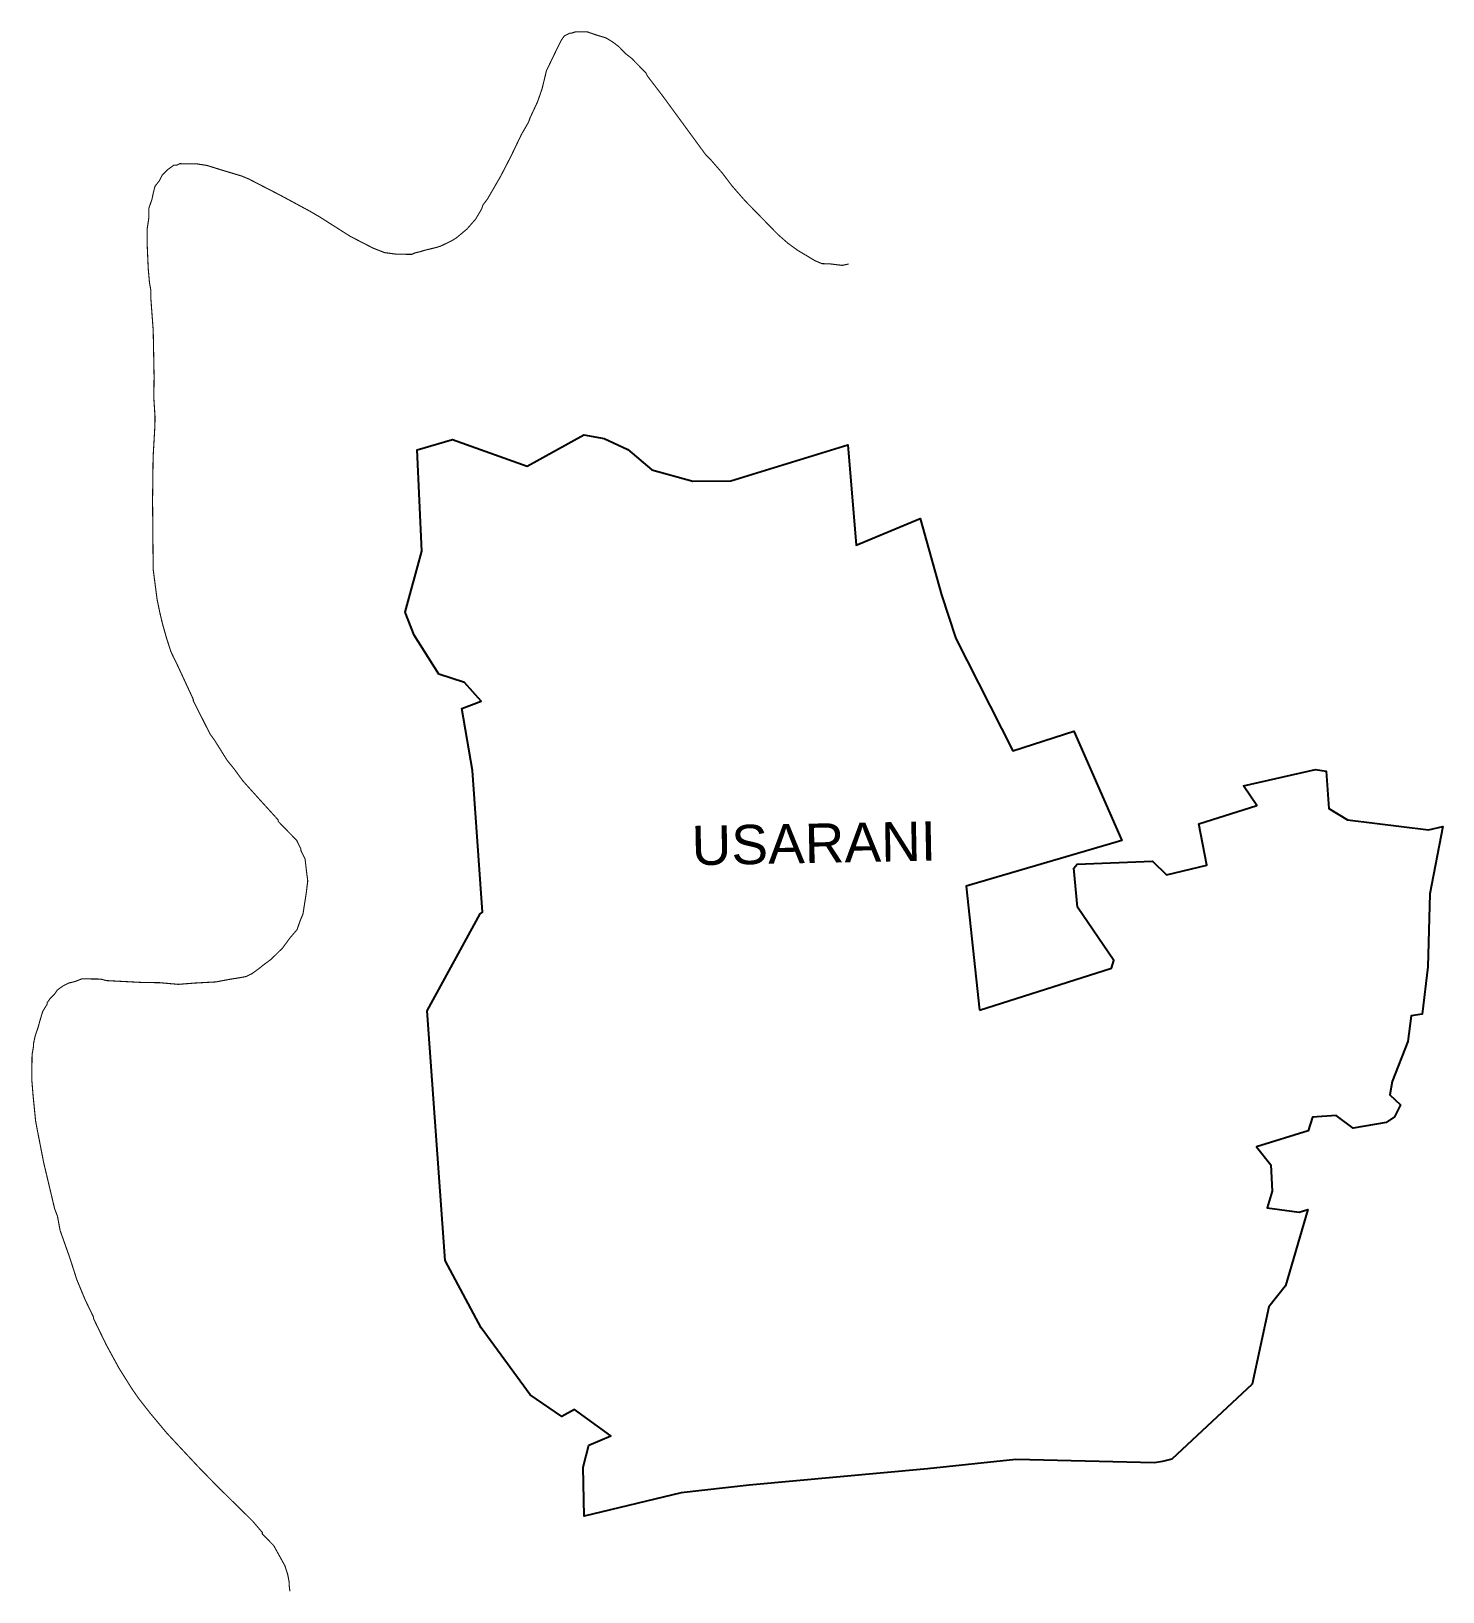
# Model space of a CAD drawing. Header units: metres. Extents: x 259385 to 263283, y 2164792 to 2169103.
import ezdxf

# ---------------------------------------------------------------- set-up
doc = ezdxf.new("R2010")
doc.units = ezdxf.units.M
for name, color, linetype in [('LOW TIDE LINE', 5, 'Continuous'), ('village', 3, 'Continuous'), ('VILLAGE NAME', 250, 'Continuous')]:
    doc.layers.add(name, color=color, linetype=linetype)
doc.styles.get("Standard").update_dxf_attribs({"font": 'simplex.shx'})

msp = doc.modelspace()

# ---------------------------------------------------------------- linework, layer by layer
at = {"layer": 'LOW TIDE LINE', "lineweight": 18, "const_width": 3}
msp.add_lwpolyline([(260099.1, 2164793.3), (260096.7, 2164811.6), (260096.8, 2164819.5), (260093, 2164839.5), (260085.4, 2164863.4), (260054.3, 2164919.5), (260022.8, 2164951.7), (260022.9, 2164955.7), (259995.4, 2164987.8), (259897.2, 2165084.5), (259869.7, 2165112.7), (259846.2, 2165136.8), (259759.8, 2165229.3), (259712.8, 2165285.6), (259697.1, 2165305.7), (259681.4, 2165325.7), (259661.9, 2165353.8), (259626.8, 2165409.9), (259591.8, 2165474), (259556.9, 2165546), (259556.9, 2165550), (259533.7, 2165598), (259510.5, 2165654), (259491.3, 2165713.9), (259464.4, 2165789.8), (259457, 2165829.6), (259449.3, 2165849.6), (259419, 2165977.2), (259400.3, 2166072.9), (259396.6, 2166092.9), (259389.5, 2166164.5), (259386, 2166208.3), (259386.9, 2166275.9), (259391.1, 2166299.7), (259391.2, 2166307.7), (259395.5, 2166327.5), (259399.6, 2166339.4), (259403.7, 2166351.3), (259407.9, 2166367.1), (259416.2, 2166394.9), (259428.3, 2166414.6), (259428.4, 2166418.6), (259436.5, 2166430.4), (259448.5, 2166442.2), (259456.6, 2166454), (259472.7, 2166465.8), (259488.7, 2166473.5), (259504.6, 2166477.3), (259524.6, 2166485), (259576.3, 2166484.4), (259592.2, 2166480.2), (259691.5, 2166475), (259739.2, 2166474.4), (259790.9, 2166469.8), (259834.7, 2166473.3), (259894.3, 2166476.5), (259934.2, 2166484), (259958.1, 2166487.7), (259978, 2166491.4), (259994, 2166499.2), (260010.1, 2166510.9), (260030.2, 2166526.6), (260046.2, 2166538.3), (260078.4, 2166569.7), (260098.6, 2166597.3), (260118.8, 2166620.9), (260127, 2166644.7), (260135.2, 2166664.5), (260139.5, 2166692.3), (260143.9, 2166720.1), (260148.3, 2166755.8), (260144.6, 2166783.7), (260141.1, 2166815.6), (260129.4, 2166839.6), (260129.5, 2166843.5), (260117.8, 2166867.5), (260066.8, 2166919.9), (260066.8, 2166923.8), (260011.9, 2166984.2), (259968.7, 2167032.4), (259945.3, 2167064.5), (259925.7, 2167088.6), (259890.6, 2167144.7), (259878.8, 2167160.8), (259832.3, 2167252.8), (259832.3, 2167256.8), (259789.7, 2167348.8), (259770.3, 2167388.8), (259758.8, 2167424.8), (259747.4, 2167464.7), (259739.8, 2167496.6), (259732.3, 2167532.5), (259721.4, 2167616.1), (259719.7, 2167807), (259721.2, 2167926.3), (259726.2, 2168013.8), (259726.5, 2168037.6), (259723.2, 2168089.4), (259723.9, 2168149), (259721.5, 2168276.3), (259714.7, 2168367.9), (259714.9, 2168387.8), (259711.2, 2168407.7), (259707.7, 2168447.5), (259704.6, 2168519.1), (259705.1, 2168558.9), (259709.4, 2168586.7), (259709.7, 2168614.5), (259718, 2168638.3), (259722.2, 2168658.1), (259726.3, 2168674), (259738.5, 2168689.8), (259746.6, 2168705.6), (259762.7, 2168721.3), (259778.8, 2168733), (259786.7, 2168732.9), (259794.7, 2168736.8), (259842.4, 2168736.2), (259870.2, 2168731.9), (259909.8, 2168719.5), (259965.3, 2168702.9), (259985.1, 2168694.7), (260072, 2168649.9), (260155, 2168605.1), (260182.6, 2168588.9), (260265.5, 2168536.2), (260328.7, 2168503.6), (260360.4, 2168491.2), (260392.1, 2168486.9), (260435.9, 2168486.3), (260443.9, 2168490.2), (260459.8, 2168494), (260471.8, 2168497.8), (260503.7, 2168505.4), (260515.7, 2168509.2), (260539.7, 2168520.9), (260547.7, 2168524.8), (260559.7, 2168532.6), (260587.8, 2168556.1), (260612, 2168583.6), (260628.3, 2168611.3), (260632.4, 2168623.1), (260644.5, 2168638.9), (260681.1, 2168702.1), (260709.6, 2168757.4), (260738.1, 2168816.7), (260758.5, 2168852.3), (260762.6, 2168864.2), (260783, 2168907.7), (260795.4, 2168943.3), (260807.9, 2168994.9), (260812, 2169002.8), (260840.6, 2169062.1), (260848.7, 2169077.9), (260856.8, 2169089.7), (260872.8, 2169097.5), (260876.8, 2169097.4), (260888.7, 2169101.3), (260920.6, 2169100.9), (260944.3, 2169092.6), (260972, 2169084.3), (260991.8, 2169072.2), (261007.5, 2169060), (261027.2, 2169039.9), (261042.9, 2169027.8), (261082.2, 2168987.5), (261086.1, 2168979.5), (261129.1, 2168923.3), (261246.5, 2168762.8), (261262.2, 2168746.7), (261293.6, 2168710.5), (261321, 2168674.4), (261356.3, 2168634.2), (261387.7, 2168602), (261419.1, 2168569.8), (261446.6, 2168541.6), (261474.1, 2168517.4), (261501.7, 2168497.2), (261529.3, 2168480.9), (261549.1, 2168468.8), (261568.9, 2168460.6), (261588.7, 2168460.3), (261624.5, 2168455.9), (261642.4, 2168459.7)], dxfattribs=at)
at = {"layer": 'village', "color": 3}
msp.add_polyline3d([(262003.5, 2166398.9, 0), (262368.2, 2166514.2, 0), (262374.4, 2166535.5, 0), (262274.6, 2166682.6, 0), (262264.4, 2166790.6, 0), (262273.6, 2166801.9, 0), (262481.8, 2166810, 0), (262520, 2166772, 0), (262631.9, 2166798.8, 0), (262609.7, 2166913.3, 0), (262770.1, 2166963.9, 0), (262732.6, 2167018.5, 0), (262931.7, 2167063.5, 0), (262961.2, 2167058.9, 0), (262968.6, 2166955.8, 0), (263019.8, 2166924.1, 0), (263243.9, 2166896.5, 0), (263283.2, 2166906.1, 0), (263247.7, 2166720, 0), (263241.8, 2166518.5, 0), (263226.2, 2166387.8, 0), (263195.6, 2166382.6, 0), (263186.7, 2166312.4, 0), (263143, 2166201.3, 0), (263137.4, 2166164.8, 0), (263166.1, 2166137, 0), (263149.8, 2166104, 0), (263127.1, 2166088.5, 0), (263035.8, 2166072.1, 0), (262988.9, 2166107.1, 0), (262923.2, 2166103.3, 0), (262911.5, 2166064.8, 0), (262769.1, 2166020.7, 0), (262808.5, 2165971.3, 0), (262811.7, 2165898.6, 0), (262797.8, 2165852.8, 0), (262886.8, 2165840.9, 0), (262910.4, 2165847.9, 0), (262848.5, 2165636.7, 0), (262802.5, 2165578.8, 0), (262756.6, 2165365.2, 0), (262535.1, 2165158.2, 0), (262508.8, 2165151.3, 0), (262487.4, 2165148.3, 0), (262103.8, 2165157.2, 0), (261860.1, 2165131.1, 0), (261367.7, 2165086.8, 0), (261180.1, 2165064.9, 0), (260911.8, 2165000.3, 0), (260909.2, 2165136.5, 0), (260925, 2165196.9, 0), (260985.1, 2165222.4, 0), (260884.8, 2165295.4, 0), (260850.5, 2165276, 0), (260762.6, 2165336.1, 0), (260626.9, 2165520.9, 0), (260528.3, 2165707.4, 0), (260478, 2166396.9, 0), (260624.7, 2166664.6, 0), (260630.9, 2166668.8, 0), (260603.3, 2167060.1, 0), (260574.3, 2167232.1, 0), (260627.6, 2167252.4, 0), (260581.6, 2167304.1, 0), (260509.9, 2167326.6, 0), (260441.9, 2167434.4, 0), (260417.5, 2167497.6, 0), (260463.6, 2167666, 0), (260450.4, 2167946.8, 0), (260548.2, 2167975, 0), (260754.3, 2167901.6, 0), (260911, 2167987.5, 0), (260966.7, 2167977.3, 0), (261032.3, 2167947, 0), (261098.5, 2167891.1, 0), (261212.3, 2167860, 0), (261316.6, 2167860.7, 0), (261640.4, 2167960.1, 0), (261663.2, 2167683.1, 0), (261839.8, 2167756.3, 0), (261898.7, 2167545.8, 0), (261938.2, 2167425.5, 0), (262095.7, 2167114.6, 0), (262264.1, 2167169.3, 0), (262396.7, 2166867, 0), (261966.6, 2166740.9, 0)], close=True, dxfattribs=at)

# ---------------------------------------------------------------- texts
at = {"layer": 'VILLAGE NAME', "insert": (261207.4, 2166907.4), "char_height": 108.748, "attachment_point": 1, "rotation": 1.1028}
msp.add_mtext_dynamic_manual_height_columns('{\\fArial|b0|i0|c0|p34;USARANI}', width=726.929, gutter_width=543.7, heights=[0], dxfattribs=at)

doc.saveas('drawing.dxf')
